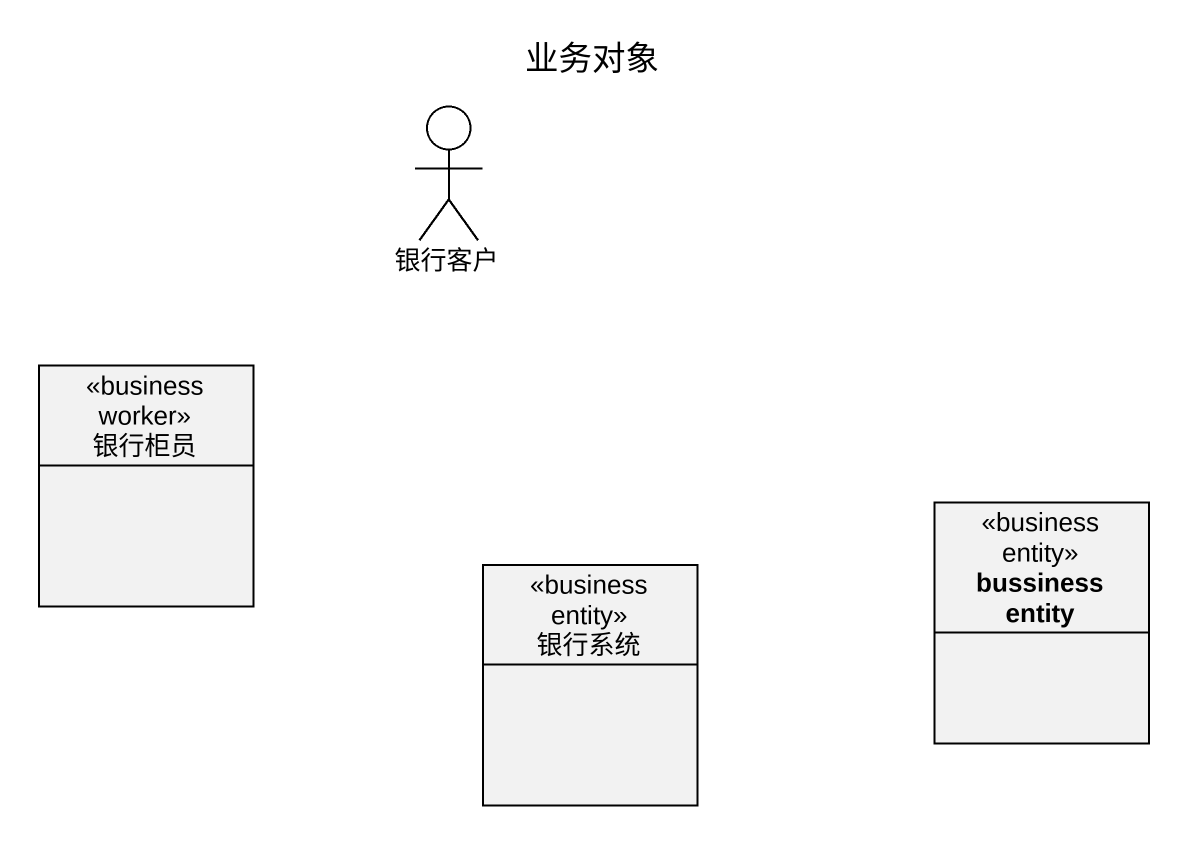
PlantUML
@startuml
title 业务对象
allowmixing
hide circle
hide empty members
actor 银行客户
class 银行柜员 <<business worker>>
class "bussiness entity" as bussiness_entity <<business entity>>
class 银行系统 <<business entity>>
@enduml
